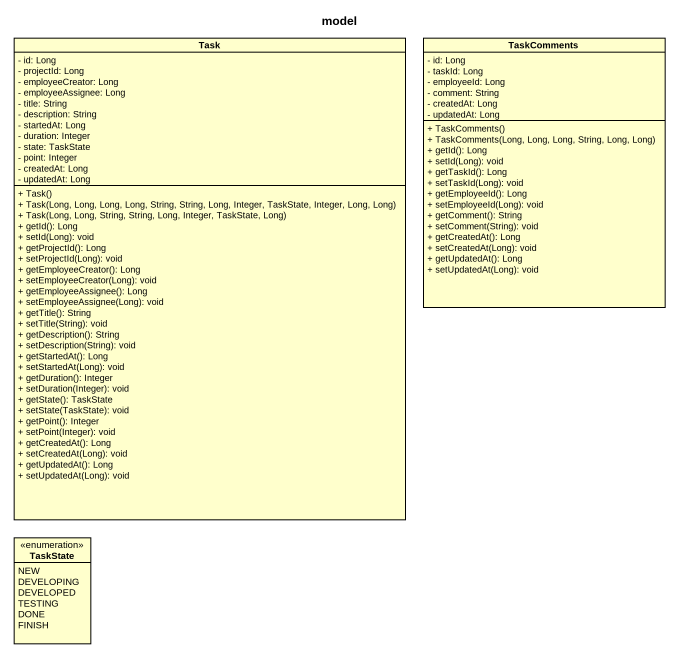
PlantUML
@startuml
title model
hide circle
hide empty members
skinparam classAttributeIconSize 0
class Task {
  - id: Long
  - projectId: Long
  - employeeCreator: Long
  - employeeAssignee: Long
  - title: String
  - description: String
  - startedAt: Long
  - duration: Integer
  - state: TaskState
  - point: Integer
  - createdAt: Long
  - updatedAt: Long
  + Task()
  + Task(Long, Long, Long, Long, String, String, Long, Integer, TaskState, Integer, Long, Long)
  + Task(Long, Long, String, String, Long, Integer, TaskState, Long)
  + getId(): Long
  + setId(Long): void
  + getProjectId(): Long
  + setProjectId(Long): void
  + getEmployeeCreator(): Long
  + setEmployeeCreator(Long): void
  + getEmployeeAssignee(): Long
  + setEmployeeAssignee(Long): void
  + getTitle(): String
  + setTitle(String): void
  + getDescription(): String
  + setDescription(String): void
  + getStartedAt(): Long
  + setStartedAt(Long): void
  + getDuration(): Integer
  + setDuration(Integer): void
  + getState(): TaskState
  + setState(TaskState): void
  + getPoint(): Integer
  + setPoint(Integer): void
  + getCreatedAt(): Long
  + setCreatedAt(Long): void
  + getUpdatedAt(): Long
  + setUpdatedAt(Long): void
}
class TaskComments {
  - id: Long
  - taskId: Long
  - employeeId: Long
  - comment: String
  - createdAt: Long
  - updatedAt: Long
  + TaskComments()
  + TaskComments(Long, Long, Long, String, Long, Long)
  + getId(): Long
  + setId(Long): void
  + getTaskId(): Long
  + setTaskId(Long): void
  + getEmployeeId(): Long
  + setEmployeeId(Long): void
  + getComment(): String
  + setComment(String): void
  + getCreatedAt(): Long
  + setCreatedAt(Long): void
  + getUpdatedAt(): Long
  + setUpdatedAt(Long): void
}
enum TaskState {
  NEW
  DEVELOPING
  DEVELOPED
  TESTING
  DONE
  FINISH
}
@enduml
